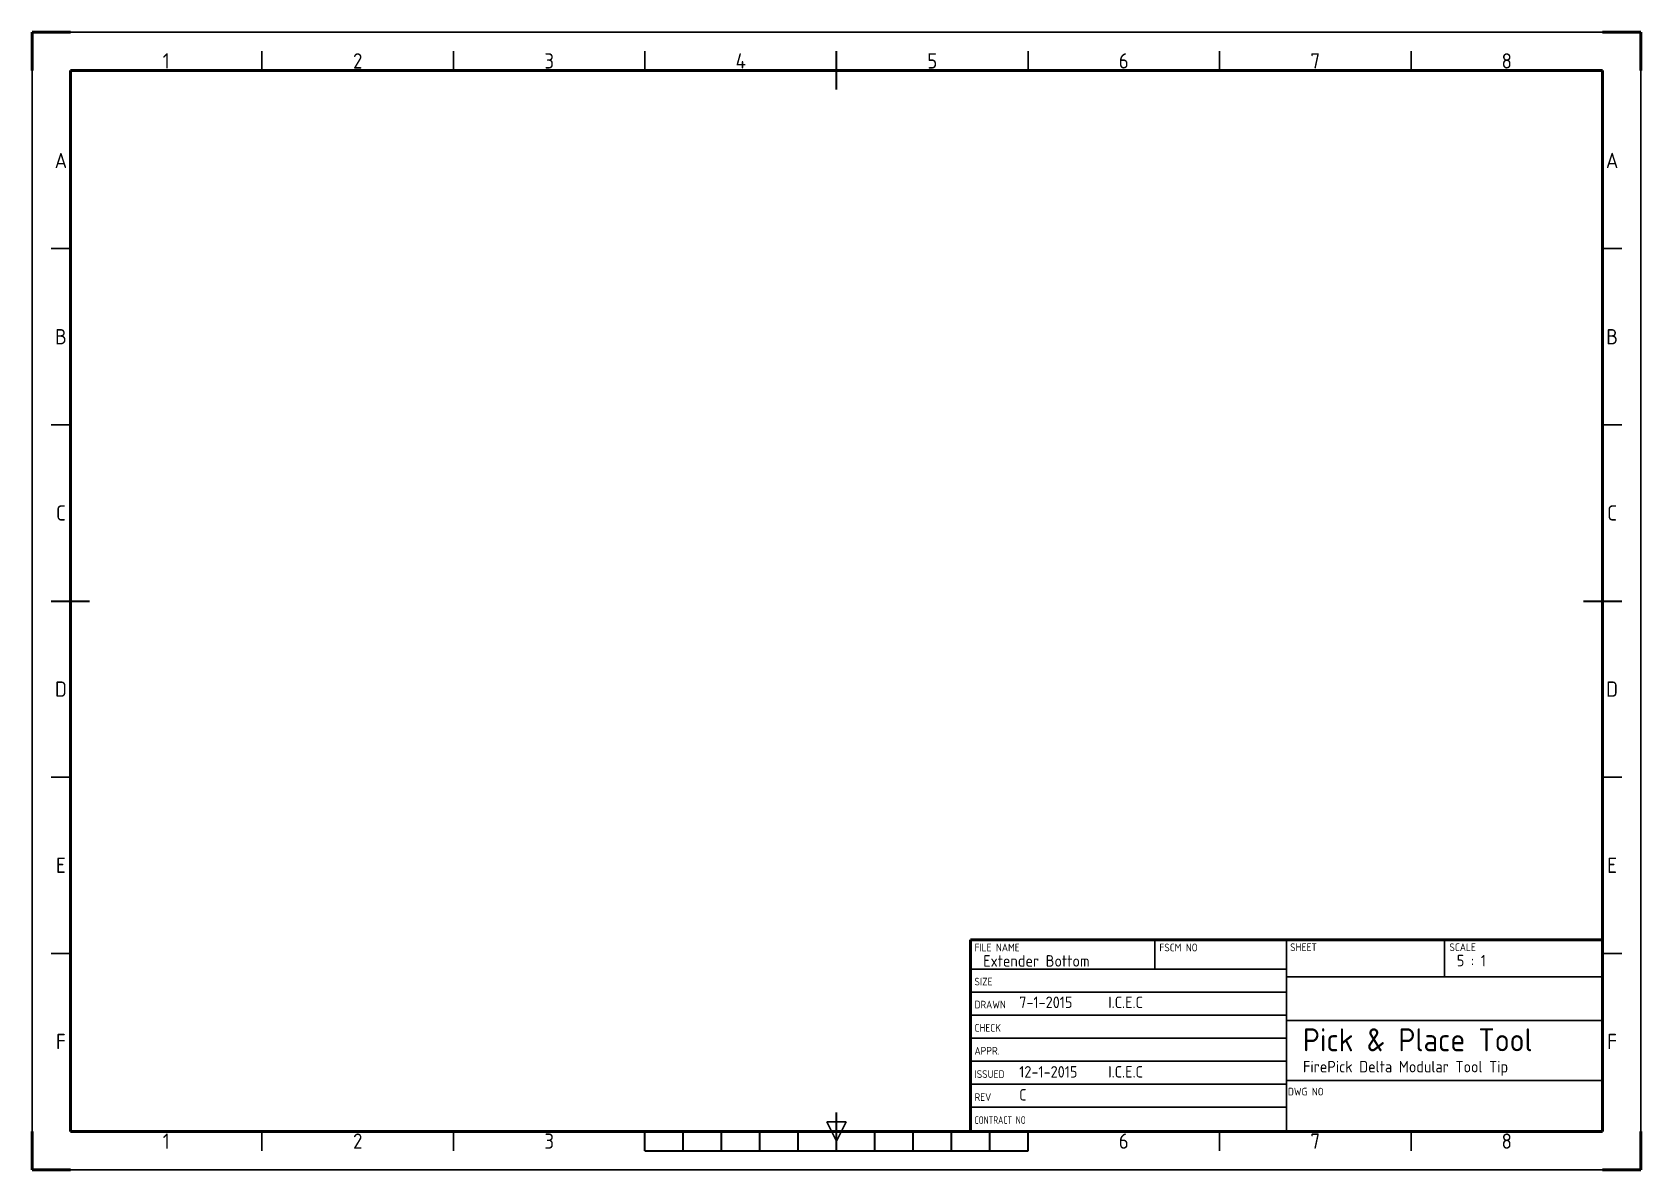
# Paper-space layout 'Layout1' of a CAD drawing. Header units: millimetres. Extents: x -20 to 400, y -8 to 290.
import ezdxf
from ezdxf.enums import TextEntityAlignment as Align

# ---------------------------------------------------------------- set-up
doc = ezdxf.new("R2010")
doc.units = ezdxf.units.MM
doc.layers.add('AM_0', color=7, linetype='Continuous', lineweight=50)
doc.layers.add('AM_BOR', color=7, linetype='Continuous', lineweight=50)
doc.styles.add('ACBSITS', font='isocp.shx')

# ---------------------------------------------------------------- blocks, each defined once
blk = doc.blocks.new('BSI_A3')
for p, q in [((410, 287), (10, 287)), ((10, 287), (10, 10)), ((410, 10), (410, 287)), ((10, 10), (410, 10))]:
    blk.add_line(p, q)
at = {"layer": 'AM_BOR'}
for p, q in [((10, 297), (0, 297)), ((0, 297), (0, 287)), ((420, 297), (410, 297)), ((420, 287), (420, 297)), ((0, 0), (0, 10)), ((420, 0), (420, 10)), ((0, 0), (10, 0)), ((420, 0), (410, 0))]:
    blk.add_line(p, q, dxfattribs=at)
at = {"layer": 'AM_BOR', "color": 12, "lineweight": 25}
for p, q in [((0, 297), (420, 297)), ((0, 0), (0, 297)), ((420, 297), (420, 0)), ((60, 287), (60, 292)), ((110, 287), (110, 292)), ((160, 287), (160, 292)), ((260, 287), (260, 292)), ((310, 287), (310, 292)), ((360, 287), (360, 292)), ((10, 240.5), (5, 240.5)), ((415, 240.5), (410, 240.5)), ((10, 194.5), (5, 194.5)), ((415, 194.5), (410, 194.5)), ((10, 102.5), (5, 102.5)), ((415, 102.5), (410, 102.5)), ((10, 56.5), (5, 56.5)), ((415, 56.5), (410, 56.5)), ((60, 5), (60, 10)), ((110, 5), (110, 10)), ((210, 7.5), (207.5, 12.5)), ((207.5, 12.5), (212.5, 12.5)), ((212.5, 12.5), (210, 7.5)), ((310, 5), (310, 10)), ((360, 5), (360, 10)), ((420, 0), (0, 0))]:
    blk.add_line(p, q, dxfattribs=at)
at = {"layer": 'AM_BOR', "color": 140, "lineweight": 35}
for p, q in [((210, 282), (210, 292)), ((5, 148.5), (15, 148.5)), ((405, 148.5), (415, 148.5)), ((210, 5), (210, 15)), ((160, 5), (160, 10)), ((170, 5), (170, 10)), ((180, 5), (180, 10)), ((190, 5), (190, 10)), ((200, 5), (200, 10)), ((220, 5), (220, 10)), ((230, 5), (230, 10)), ((240, 5), (240, 10)), ((250, 5), (250, 10)), ((260, 5), (260, 10)), ((160, 5), (260, 5))]:
    blk.add_line(p, q, dxfattribs=at)
at = {"layer": 'AM_BOR', "color": 12, "lineweight": 25, "style": 'ACBSITS'}
for s, p in [('1', (35, 289.5)), ('2', (85, 289.5)), ('3', (135, 289.5)), ('4', (185, 289.5)), ('5', (235, 289.5)), ('6', (285, 289.5)), ('7', (335, 289.5)), ('8', (385, 289.5)), ('A', (7.5, 263.5)), ('A', (412.5, 263.5)), ('B', (7.5, 217.5)), ('B', (412.5, 217.5)), ('C', (7.5, 171.5)), ('C', (412.5, 171.5)), ('D', (7.5, 125.5)), ('D', (412.5, 125.5)), ('E', (7.5, 79.5)), ('E', (412.5, 79.5)), ('F', (7.5, 33.5)), ('F', (412.5, 33.5)), ('1', (35, 7.5)), ('2', (85, 7.5)), ('3', (135, 7.5)), ('6', (285, 7.5)), ('7', (335, 7.5)), ('8', (385, 7.5))]:
    blk.add_text(s, height=4, dxfattribs=at).set_placement(p, align=Align.MIDDLE)
blk = doc.blocks.new('BSI_TITLEA')
for p, q in [((0, 50), (-165, 50)), ((-165, 0), (-165, 50)), ((0, 0), (0, 50)), ((0, 0), (-165, 0))]:
    blk.add_line(p, q)
at = {"layer": 'AM_BOR', "color": 12, "lineweight": 25}
for p, q in [((-116.86, 50), (-116.86, 42.38)), ((-82.5, 0), (-82.5, 50)), ((-41.25, 40.35), (-41.25, 50)), ((-165, 42.38), (-82.5, 42.38)), ((-165, 42), (-165, 30)), ((0, 40.35), (-82.5, 40.35)), ((-165, 36.38), (-82.5, 36.38)), ((-165, 30.38), (-82.5, 30.38)), ((-82.5, 29.01), (0, 29.01)), ((-165, 24.38), (-82.5, 24.38)), ((-165, 18.38), (-82.5, 18.38)), ((-82.5, 13.29), (0, 13.29)), ((-165, 12.38), (-82.5, 12.38)), ((-165, 6.38), (-82.5, 6.38))]:
    blk.add_line(p, q, dxfattribs=at)
at = {"layer": 'AM_BOR', "color": 12, "lineweight": 25, "style": 'ACBSITS'}
for s, p in [('FILE NAME', (-163.97, 47.04)), ('FSCM NO', (-115.7, 47.04)), ('SHEET', (-81.55, 47.11)), ('SCALE', (-39.97, 47.11)), ('SIZE', (-163.97, 38.14)), ('DRAWN', (-163.97, 32.14)), ('CHECK', (-163.97, 26.05)), ('APPR.', (-163.97, 20.08)), ('ISSUED', (-163.97, 13.99)), ('REV', (-163.97, 7.99)), ('DWG NO', (-82.12, 9.41))]:
    blk.add_text(s, height=2, dxfattribs=at).set_placement(p)
at = {"layer": 'AM_BOR', "color": 12, "lineweight": 25, "style": 'ACBSITS', "width": 0.683519}
blk.add_text('CONTRACT NO', height=2, dxfattribs=at).set_placement((-163.97, 1.99))
at = {"layer": 'AM_BOR', "color": 140, "lineweight": 35, "style": 'ACBSITS'}
for tag, p, height in [('GEN-TITLE-DWG{13.6}', (-161.69, 43.04), 3), ('GEN-TITLE-FSCM{8.6}', (-113.32, 43.04), 3), ('GEN-TITLE-SHEET{11.8}', (-79.67, 43.11), 3), ('GEN-TITLE-SCA{12.7}', (-38.05, 43.13), 3), ('GEN-TITLE-SIZ{22.6}', (-152.3, 38.23), 3), ('GEN-TITLE-DAT{7.1}', (-152.3, 32.23), 3), ('GEN-TITLE-NAME{14.9}', (-129.04, 32.23), 3), ('GEN-TITLE-DACT{21}', (-78.21, 33.14), 3.5), ('GEN-TITLE-CHKD{7.1}', (-152.3, 26.14), 3), ('GEN-TITLE-CHKM{14.9}', (-129.04, 26.14), 3), ('GEN-TITLE-DES1{12.3}', (-78.24, 20.94), 6), ('GEN-TITLE-APPD{7.1}', (-152.3, 20.17), 3), ('GEN-TITLE-APPM{14.9}', (-129.04, 20.17), 3), ('GEN-TITLE-ISSD{7.1}', (-152.3, 14.08), 3), ('GEN-TITLE-ISSM{14.9}', (-129.04, 14.08), 3), ('GEN-TITLE-DES2{24.5}', (-78.21, 15.44), 3), ('GEN-TITLE-REV{22.6}', (-152.3, 8.08), 3), ('GEN-TITLE-CTRN{19.4}', (-152.3, 2.08), 3.5)]:
    blk.add_attdef(tag, p, '', height=height, dxfattribs=at)
at = {"layer": 'AM_BOR', "style": 'ACBSITS'}
blk.add_attdef('GEN-TITLE-NR{12.3}', (-78.08, 1.63), '', height=6, dxfattribs=at)

psp = doc.layouts.get("Layout1")

# ---------------------------------------------------------------- block references
at = {"layer": 'AM_0', "lineweight": 0}
psp.add_blockref('BSI_A3', (-20, -7.5), dxfattribs=at)
ref = psp.add_blockref('BSI_TITLEA', (390, 2.5), dxfattribs=at)
ref.add_attrib('GEN-TITLE-DWG{13.6}', 'Extender Bottom', (228.31, 45.54), dxfattribs={"layer": 'AM_BOR', "color": 140, "lineweight": 35, "height": 3, "style": 'ACBSITS'})
ref.add_attrib('GEN-TITLE-SCA{12.7}', '5 : 1', (351.95, 45.63), dxfattribs={"layer": 'AM_BOR', "color": 140, "lineweight": 35, "height": 3, "style": 'ACBSITS'})
ref.add_attrib('GEN-TITLE-DAT{7.1}', '7-1-2015', (237.7, 34.73), dxfattribs={"layer": 'AM_BOR', "color": 140, "lineweight": 35, "height": 3, "style": 'ACBSITS'})
ref.add_attrib('GEN-TITLE-NAME{14.9}', 'I.C.E.C', (260.96, 34.73), dxfattribs={"layer": 'AM_BOR', "color": 140, "lineweight": 35, "height": 3, "style": 'ACBSITS'})
ref.add_attrib('GEN-TITLE-DES1{12.3}', 'Pick & Place Tool', (311.76, 23.44), dxfattribs={"layer": 'AM_BOR', "color": 140, "lineweight": 35, "height": 6, "style": 'ACBSITS'})
ref.add_attrib('GEN-TITLE-DES2{24.5}', 'FirePick Delta Modular Tool Tip', (311.79, 17.94), dxfattribs={"layer": 'AM_BOR', "color": 140, "lineweight": 35, "height": 3, "style": 'ACBSITS'})
ref.add_attrib('GEN-TITLE-ISSM{14.9}', 'I.C.E.C', (260.96, 16.58), dxfattribs={"layer": 'AM_BOR', "color": 140, "lineweight": 35, "height": 3, "style": 'ACBSITS'})
ref.add_attrib('GEN-TITLE-ISSD{7.1}', '12-1-2015', (237.7, 16.58), dxfattribs={"layer": 'AM_BOR', "color": 140, "lineweight": 35, "height": 3, "style": 'ACBSITS'})
ref.add_attrib('GEN-TITLE-REV{22.6}', 'C', (237.7, 10.58), dxfattribs={"layer": 'AM_BOR', "color": 140, "lineweight": 35, "height": 3, "style": 'ACBSITS'})

doc.saveas('drawing.dxf')
